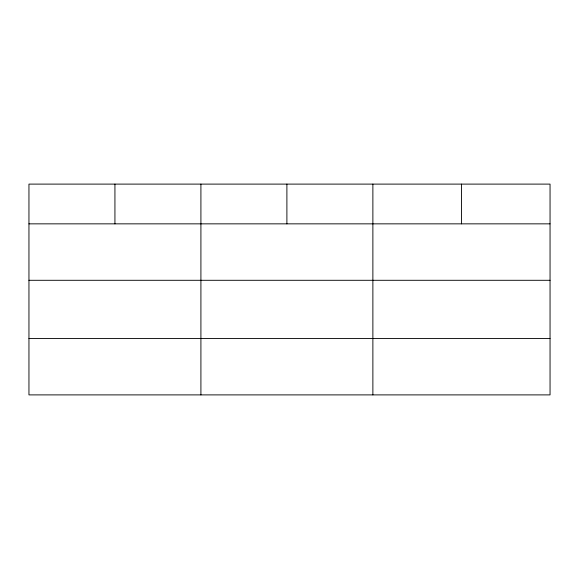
<?xml version="1.0" encoding="UTF-8"?>
<svg xmlns="http://www.w3.org/2000/svg" width="579" height="579" viewBox="0 0 579 579"><rect width="100%" height="100%" fill="white"/><g stroke="black" fill="none" stroke-linecap="round" stroke-linejoin="round"><path stroke-width="0.87" d="M550.05 280.294L550.05 184.108L28.95 184.108L28.95 394.892L550.05 394.892L550.05 280.294L28.95 280.294M28.95 223.849L550.05 223.849M28.95 338.447L550.05 338.447M461.463 184.108L461.463 223.849M372.876 184.108L372.876 394.892M286.894 184.108L286.894 223.849M200.913 184.108L200.913 394.892M114.932 184.108L114.932 223.849"/></g></svg>
